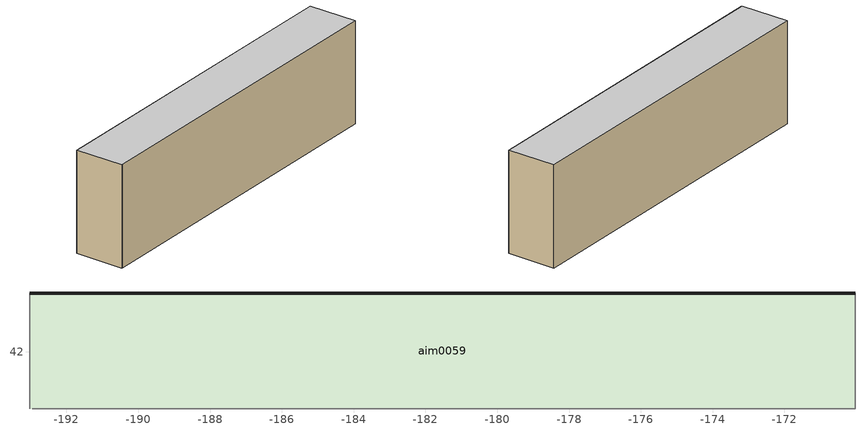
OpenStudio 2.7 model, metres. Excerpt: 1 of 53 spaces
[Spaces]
aim0059
 floor to aim0576: -193.03,40.41 -193.03,43.64 -170.03,43.64 -170.03,40.41 z16.97
 wall outside: -170.03,43.64 -193.03,43.64 z16.97:23.67
 wall to aim0015: -193.03,43.64 -193.03,40.41 z16.97:23.67
 wall to aim0103: -170.03,40.41 -170.03,43.64 z16.97:23.67
 wall to aim0235: -192.95,40.41 -170.03,40.41 z16.97:23.67
 ceiling to aim0058: -170.03,40.41 -170.03,43.64 -193.03,43.64 -193.03,40.41 z23.67
[Building]
Project Name
[ThermalZone]
aim0059 ThermalZone: Use Ideal Air Loads=No
[Space]
aim0059: Thermal Zone=aim0059 ThermalZone; Design Specification Outdoor Air Object=aim0059_ventilation
[SpaceInfiltration:DesignFlowRate]
aim0059_infiltration: Space or SpaceType=aim0059; Schedule=Always On Discrete; Design Flow Rate Calculation Method=Flow/Space; Design Flow Rate {m3/s}=0
[DesignSpecification:OutdoorAir]
aim0059_ventilation: Outdoor Air Flow per Person {m3/s-person}=0; Outdoor Air Flow per Floor Area {m3/s-m2}=0; Outdoor Air Flow Rate {m3/s}=0; Outdoor Air Flow Air Changes per Hour {1/hr}=0
[Schedule:Constant]
Always On Discrete: Value=1
